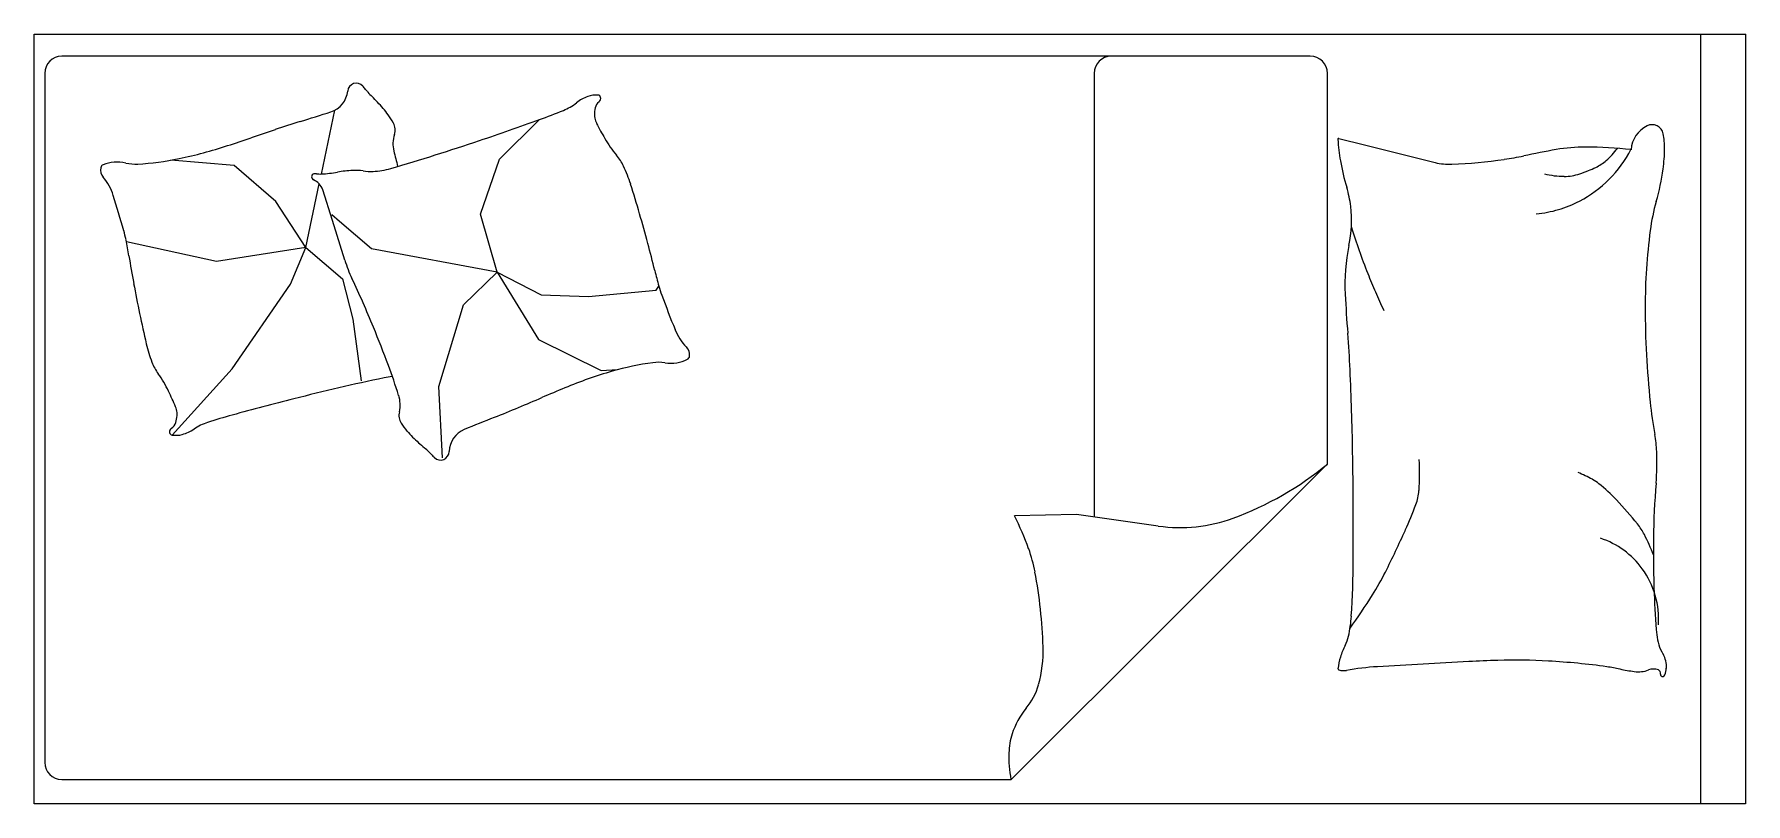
# Model space of a CAD drawing. Header units: millimetres. Extents: x 0 to 2000, y 0 to 900.
import ezdxf

# ---------------------------------------------------------------- set-up
doc = ezdxf.new("R2010")
doc.units = ezdxf.units.MM
doc.layers.add('Furniture_家具', color=253, linetype='Continuous')
doc.styles.add('DIM_FONT', font='SIMPLEX', dxfattribs={"width": 0.8})

msp = doc.modelspace()

# ---------------------------------------------------------------- linework, layer by layer
at = {"layer": 'Furniture_家具'}
for p, q in [((0, 900), (2000, 900)), ((0, 0), (0, 900)), ((1947.6, 900), (1947.6, 0)), ((2000, 900), (2000, 0)), ((1491.5, 874.2), (32.2, 874.2)), ((12.2, 854.2), (12.2, 48.4)), ((1238.9, 854.2), (1238.9, 335.6)), ((1511.5, 397.4), (1511.5, 854.2)), ((1524.9, 778.1), (1554.9, 770.6)), ((1554.9, 770.6), (1637.4, 749.9)), ((348.5, 682.2), (337.2, 718)), ((356.7, 681.1), (347.7, 688.8)), ((363.1, 635.8), (348.5, 682.2)), ((360.5, 613.8), (372.5, 566.8)), ((727, 600.6), (730, 605.5)), ((662.5, 506.6), (681.9, 507.7)), ((1511.5, 397.4), (1141.7, 28.4)), ((1218.4, 338.5), (1145.9, 336.7)), ((1313.8, 324.8), (1218.4, 338.5)), ((32.2, 28.4), (1141.7, 28.4)), ((2000, 0), (0, 0))]:
    msp.add_line(p, q, dxfattribs=at)
at = {"layer": 'Furniture_家具', "lineweight": 13}
for p, q in [((335.7, 736.5), (351.4, 811.2)), ((543.7, 753.8), (590.5, 800.2)), ((233.5, 746.5), (159.5, 752.7)), ((282.4, 704.3), (233.5, 746.5)), ((521.7, 689.4), (543.7, 753.8)), ((317.6, 650.7), (333.2, 724.9)), ((317.6, 650.7), (282.4, 704.3)), ((394.1, 649), (356.7, 681.1)), ((540.9, 621.6), (521.7, 689.4)), ((213, 634), (107.7, 657.2)), ((317.6, 650.7), (213, 634)), ((299.7, 607.8), (317.6, 650.7)), ((317.6, 650.7), (360.5, 613.8)), ((540.9, 621.6), (394.1, 649)), ((501.8, 583.5), (540.9, 621.6)), ((540.9, 621.6), (592.6, 595.2)), ((540.9, 621.6), (589.6, 543)), ((231.2, 508.8), (299.7, 607.8)), ((647.7, 593.4), (727, 600.6)), ((473.1, 487.9), (501.8, 583.5)), ((592.6, 595.2), (647.7, 593.4)), ((372.5, 566.8), (382.3, 494.6)), ((589.6, 543), (662.5, 506.6)), ((161.1, 431.2), (231.2, 508.8)), ((477.3, 404.7), (473.1, 487.9))]:
    msp.add_line(p, q, dxfattribs=at)
at = {"layer": 'Furniture_家具'}
for centre, radius, start, end in [((32.2, 854.2), 20, 90, 180), ((1258.9, 854.2), 20, 90, 180), ((1491.5, 854.2), 20, 0, 90), ((376.5, 832.5), 10.2, 42.0237, 174.0828), ((337.9, 836.5), 28.7, 288.1275, 354.0828), ((342.7, 802), 55.7, 36.7099, 42.0237), ((416.4, 856.9), 36.2, 216.7099, 223.3085), ((612.7, 1042), 306, 223.3085, 224.621), ((18.8, 455.9), 528.4, 43.6222, 44.621), ((275.3, 700.3), 174.1, 37.3148, 43.6222), ((663.5, 782), 48.1, 109.9743, 128.2144), ((656.7, 800.7), 28.2, 85.6807, 109.9743), ((666.8, 811.8), 11.3, 126.2082, 169.2216), ((658.6, 825.3), 3.55, 12.9099, 85.6807), ((657.1, 825), 5.04, 306.2082, 12.9099), ((-424.1, 3164), 2477.7, 287.2519, 288.1275), ((364.5, 768.3), 61.9, 26.7309, 37.3148), ((364.2, 1430.4), 669.7, 289.7577, 292.336), ((594.6, 869.6), 63.4, 292.336, 308.2144), ((716.3, 802.3), 61.7, 169.2216, 176.9004), ((666.9, 805), 12.2, 176.9004, 194.1999), ((685.6, 809.7), 31.5, 194.1999, 206.447), ((1817.4, -3845.3), 4881.5, 108.3371, 108.6855), ((789.1, -742.7), 1613, 107.2519, 108.3371), ((456, 771.8), 36.7, 162.7881, 193.2535), ((403.7, 788), 18.1, 342.7881, 26.7309), ((-787.1, 4635.6), 4075.4, 288.7127, 289.7577), ((909.5, 921.1), 281.6, 206.447, 210.5347), ((1900.5, 762.3), 34.2, 116.5805, 175.5998), ((1891.1, 781.1), 13.1, 11.2724, 116.5805), ((1815.3, 766), 90.4, 360, 11.2724), ((69.1, 1243.3), 498.9, 281.5859, 288.3294), ((-1242.9, 5203.4), 4670.7, 288.3294, 288.6855), ((-286.8, 3158.7), 2516, 286.2375, 288.7127), ((1203.2, 947.8), 804.3, 193.2535, 194.5779), ((800.6, 856.9), 155.2, 210.5347, 219.3295), ((1524.6, 777.2), 0.917, 75.9551, 184.0829), ((1793.8, 796.4), 270.8, 184.0829, 189.4841), ((1927.4, -104.4), 882, 99.6844, 102.1984), ((1813.3, 564), 204, 90, 99.6844), ((1813.3, 276.1), 491.8, 83.7676, 90), ((1744.5, 766), 161.1, 351.5628, 0), ((90.9, 741.5), 13.4, 169.8759, 220.3286), ((82.3, 743), 4.64, 112.529, 169.8759), ((96.1, 709.7), 40.7, 93.8775, 112.529), ((96.6, 702.5), 47.9, 77.4492, 93.8775), ((117.9, 798.5), 50.4, 257.4492, 273.4625), ((100.2, 1091.5), 344, 273.4625, 281.5859), ((379.6, 597.4), 143.5, 92.9115, 100.1139), ((375.2, 683.8), 57, 80.7213, 92.9115), ((390.6, 832.6), 93.3, 273.3547, 286.2375), ((630.5, 717.5), 64.8, 25.7025, 39.3295), ((547.2, 677.4), 157.2, 17.4686, 25.7025), ((1753.3, 789.6), 229.7, 189.4841, 197.3864), ((1653.9, 815.6), 67.7, 255.9548, 272.6649), ((1626.4, 1406), 658.8, 272.6649, 278.0051), ((1674, 1067.7), 317.1, 278.0051, 282.1984), ((1602.5, 787.1), 304.8, 344.256, 351.5628), ((34.6, 693.7), 60.4, 17.1705, 40.3286), ((327.9, 733.1), 3.73, 104.6131, 248.0464), ((319.6, 712.5), 18.4, 17.4686, 68.0464), ((328.8, 729.5), 7.36, 80.9738, 104.6131), ((334.2, 763.7), 27.2, 260.9738, 273.2154), ((327, 892.7), 156.4, 273.2154, 280.1139), ((393, 792.5), 53.1, 260.7213, 273.3547), ((-831.4, 243.6), 1602.4, 14.8916, 17.4686), ((1419.8, 685.2), 119.7, 6.4341, 17.3864), ((-1942.3, 82.9), 2129.5, 16.0104, 17.1705), ((2128.9, 638.7), 242.2, 164.256, 172.4531), ((1393.8, 682.3), 145.9, 348.4414, 6.4341), ((-33.6, 630.6), 143.8, 11.5454, 16.0104), ((2565.6, 580.8), 682.7, 172.4531, 180), ((-320.2, 572), 436.3, 9.0742, 11.5454), ((1412.7, 848.8), 1318.5, 189.0742, 190.4957), ((-557, 316.5), 1318.5, 13.47, 14.8916), ((1762.1, 606.9), 230.1, 168.4414, 182.7491), ((526.6, 687.2), 171.5, 197.4686, 205.1691), ((1149.6, 725.3), 436.3, 193.47, 195.9413), ((1691.8, 900.5), 1602.4, 190.4957, 193.0728), ((-761.9, 81.8), 1252.2, 22.3215, 25.1691), ((868.3, 645), 143.8, 195.9413, 200.4063), ((2729.4, 1337.3), 2129.5, 200.4063, 201.5663), ((2935.5, 663.3), 1404.8, 182.7491, 184.6176), ((2931.9, 580.8), 1049, 180, 186.0867), ((-851.9, 44.8), 1349.5, 20.286, 22.3215), ((805.1, 576.8), 60.4, 201.5663, 224.7245), ((322.8, 452.3), 1216.5, 2.6096, 4.6176), ((284.1, 573.6), 157.2, 193.0728, 201.3067), ((752.7, 524.8), 13.4, 354.2718, 44.7245), ((761.4, 524), 4.64, 296.9249, 354.2718), ((198, 540), 64.8, 201.3067, 214.9336), ((17.7, 414.1), 155.2, 26.1388, 34.9336), ((-340.5, 233.8), 804.3, 17.6494, 20.286), ((812.9, 26.2), 498.9, 105.9818, 112.7252), ((770.2, 175.1), 344, 97.8584, 105.9818), ((730.1, 465.9), 50.4, 81.845, 97.8584), ((744.1, 563.2), 47.9, 261.845, 278.2734), ((745.1, 556.1), 40.7, 278.2734, 296.9249), ((-1820.7, 354.6), 3362.2, 0.9704, 2.6096), ((-95.8, 358.4), 281.6, 22.0511, 26.1388), ((925.5, -1964.3), 2516, 101.8416, 104.3168), ((428.3, 406.9), 93.3, 95.9698, 101.8416), ((2424.5, -3821.7), 4670.7, 112.7252, 113.0814), ((136, 452.3), 31.5, 9.8041, 22.0511), ((1311.1, -3475.2), 4075.4, 104.3168, 105.3618), ((391, 466.6), 36.7, 347.184, 17.6494), ((-57.2, 1951.2), 1613, 291.6478, 292.733), ((-1320.3, 4965.8), 4881.5, 292.733, 293.0814), ((2415.1, 525.7), 529.3, 186.0867, 190.1899), ((154.5, 448.8), 11.3, 301.8123, 344.8258), ((105.9, 462), 61.7, 344.8258, 352.5045), ((154.9, 455.6), 12.2, 352.5045, 9.8041), ((222.1, 385.6), 63.4, 107.9401, 123.8185), ((408.9, -191.2), 669.7, 105.3618, 107.9401), ((444.4, 454.4), 18.1, 167.184, 211.1267), ((481.9, 477.1), 61.9, 211.1267, 221.7107), ((1451.8, -1851), 2477.7, 111.6478, 112.5234), ((163.1, 434.9), 5.04, 121.8123, 188.514), ((161.7, 434.7), 3.55, 188.514, 261.2848), ((165.4, 459.1), 28.2, 261.2848, 285.5784), ((160.1, 478.3), 48.1, 285.5784, 303.8185), ((565.7, 551.7), 174.1, 221.7107, 228.0181), ((802.6, 815.1), 528.4, 228.0181, 229.0169), ((513.7, 411.2), 28.7, 112.5234, 178.4787), ((1744.2, 405.1), 152.4, 2.5386, 10.1899), ((255.4, 185.2), 306, 47.7044, 49.0169), ((437, 384.8), 36.2, 41.1058, 47.7044), ((506.3, 445.2), 55.7, 221.1058, 226.4195), ((474.8, 412.2), 10.2, 226.4195, 358.4787), ((-4176.7, 314.7), 5718.5, 359.7135, 0.9704), ((1607, 399.1), 289.7, 355.1982, 2.5386), ((1272.2, 686.2), 375.1, 290.1488, 309.6445), ((2765.8, 301.7), 873.2, 175.1982, 179.4243), ((802, 167.4), 383.3, 19.9478, 26.2172), ((1339.3, 503.1), 180.1, 261.8644, 290.1488), ((3386.9, 295.5), 1494.3, 179.4243, 181.9079), ((1000.3, 239.4), 172.4, 10.5945, 19.9478), ((377.7, 291.9), 1164, 356.426, 359.7135), ((605.4, 165.5), 574.1, 1.7887, 10.5945), ((2713.8, 273), 820.8, 181.9079, 185.2592), ((1393.9, 228.4), 145.9, 347.131, 356.426), ((1033.2, 178.9), 146.1, 344.2839, 1.7887), ((1600.4, 150.1), 76.7, 152.7159, 163.7788), ((1492, 206), 45.3, 332.7159, 347.131), ((1950.1, 202.7), 53.9, 185.2592, 210.6513), ((1610.7, 147.1), 87.5, 163.7788, 172.8796), ((1589.5, -160.3), 321.2, 93.5049, 99.9984), ((2403.5, -13449.8), 13635.6, 93.05496, 93.50486), ((1749.5, -1196.9), 1365.2, 91.6331, 93.055), ((1730, -510.7), 678.7, 86.6313, 91.6331), ((1716.2, -744.6), 913.1, 82.3191, 86.6313), ((1811.7, -36.3), 198.3, 77.8905, 82.3191), ((1878.9, 160.5), 28.9, 355.6975, 30.6513), ((1525.2, 157.8), 1.32, 172.8796, 253.3022), ((1530.4, 175), 19.3, 253.3022, 279.9984), ((1905, 398.2), 246, 257.8905, 261.8665), ((1874.8, 187.1), 32.8, 261.8665, 291.421), ((1892.5, 142), 15.6, 68.0096, 111.421), ((1896.7, 152.5), 4.28, 348.1069, 68.0096), ((1903.1, 151.2), 2.32, 168.1069, 289.564), ((1902.8, 152.2), 3.42, 289.564, 338.2117), ((1882.6, 160.3), 25.1, 338.2117, 355.6975), ((1101, 159.8), 75.7, 320.6139, 344.2839), ((1231.2, 52.9), 92.8, 140.6139, 161.9572), ((1216.8, 57.6), 77.6, 161.9572, 178.5957), ((32.2, 48.4), 20, 180, 270), ((1288.4, 55.8), 149.3, 178.5957, 190.5745)]:
    msp.add_arc(centre, radius, start, end, dxfattribs=at)
at = {"layer": 'Furniture_家具', "lineweight": 13}
for centre, radius, start, end in [((1777.9, 819.7), 89.9, 311.4429, 323.7359), ((1741.9, 829.1), 139.9, 315.0976, 332.7964), ((1740.2, 931.4), 205.6, 288.7799, 291.8149), ((1760.4, 880.8), 151.1, 291.8149, 295.3551), ((1802.6, 791.8), 52.6, 295.3551, 311.4429), ((1788.3, 825.3), 91.5, 255.3149, 270), ((1788.3, 789.9), 56.2, 270, 288.7799), ((1741.9, 829.1), 139.9, 297.3988, 315.0976), ((1741.9, 829.1), 139.9, 286.515, 297.3988), ((1741.9, 829.1), 139.9, 275.6311, 286.515), ((2245.2, 892.9), 738.7, 197.1982, 199.428), ((2245.2, 892.9), 738.7, 199.428, 201.6577), ((2245.2, 892.9), 738.7, 201.6577, 203.4844), ((2245.2, 892.9), 738.7, 203.4844, 205.3111), ((1347.2, 385.6), 272.1, 355.9172, 3.5552), ((1726.2, 203.2), 200.2, 61.6832, 66.9972), ((1560.7, 370.4), 58, 339.3257, 355.9172), ((1797.8, 336), 49.3, 50.9651, 61.6832), ((1687, 199.4), 225.2, 43.8115, 50.9651), ((1140.9, 528.8), 506.6, 335.6735, 339.3257), ((1566.9, 84.2), 391.6, 38.3886, 43.8115), ((297.5, 910.1), 1432.3, 333.5015, 335.6735), ((1813.7, 279.7), 76.8, 27.2396, 38.3886), ((1799.4, 216.4), 99.2, 53.8234, 71.5603), ((1673.9, 207.7), 234, 20.8603, 27.2396), ((1799.4, 216.4), 99.2, 36.0864, 53.8234), ((1299.5, 410.5), 312.6, 327.865, 333.5015), ((1799.4, 216.4), 99.2, 15.9352, 36.0864), ((947.2, 631.8), 728.6, 324.1737, 327.865), ((1799.4, 216.4), 99.2, 355.7841, 15.9352)]:
    msp.add_arc(centre, radius, start, end, dxfattribs=at)

# ---------------------------------------------------------------- texts
at = {"layer": 'Furniture_家具', "style": 'DIM_FONT', "width": 0.8, "flags": 9}
for tag, s in [('YSIZE', '2000'), ('XSIZE', '900')]:
    msp.add_attdef(tag, (2000, 900), s, height=0.5, rotation=270, dxfattribs=at)

doc.saveas('drawing.dxf')
